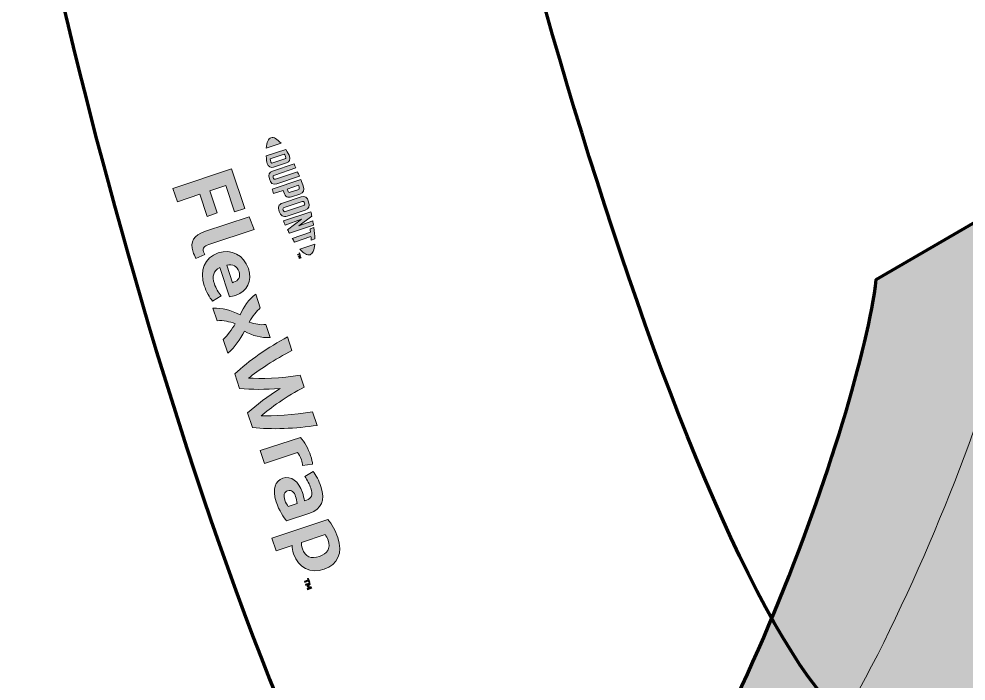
# Model space of a CAD drawing. Header units: inches. Extents: x -17.6 to 82.3, y -15.1 to 23.2.
# Drawn here: x 8.478 to 9.934, y 12.03 to 13.049 of the extents above; entities that cross this region are included whole.
import ezdxf

# ---------------------------------------------------------------- set-up
doc = ezdxf.new("R2010")
doc.units = ezdxf.units.IN
doc.header["$MEASUREMENT"] = 0
doc.layers.add('G-ANNO-TTLB', color=7, linetype='Continuous', lineweight=0)
doc.layers.add('TYVEK', color=7, linetype='Continuous', lineweight=0)

# ---------------------------------------------------------------- blocks, each defined once
blk = doc.blocks.new('Block_224')
at = {"layer": 'TYVEK', "true_color": 0x000000, "transparency": 33554687}
h = blk.add_hatch(color=18, dxfattribs=at)
h.dxf.hatch_style = 2
edge = h.paths.add_edge_path()
edge.add_spline(control_points=[(8.7144, 12.7882), (8.7144, 12.7882), (8.8046, 12.8182), (8.8046, 12.8182), (8.8046, 12.8182), (8.8249, 12.7572), (8.8249, 12.7572), (8.8249, 12.7572), (8.8092, 12.752), (8.8092, 12.752), (8.8092, 12.752), (8.7957, 12.7925), (8.7957, 12.7925), (8.7957, 12.7925), (8.7712, 12.7843), (8.7712, 12.7843), (8.7712, 12.7843), (8.7826, 12.7503), (8.7826, 12.7503), (8.7826, 12.7503), (8.7668, 12.745), (8.7668, 12.745), (8.7668, 12.745), (8.7555, 12.7791), (8.7555, 12.7791), (8.7555, 12.7791), (8.7212, 12.7677), (8.7212, 12.7677), (8.7212, 12.7677), (8.7144, 12.7882), (8.7144, 12.7882)], knot_values=[0, 0, 0, 0, 1, 1, 1, 2, 2, 2, 3, 3, 3, 4, 4, 4, 5, 5, 5, 6, 6, 6, 7, 7, 7, 8, 8, 8, 9, 9, 9, 10, 10, 10, 10], degree=3, periodic=0)
h = blk.add_hatch(color=18, dxfattribs=at)
h.dxf.hatch_style = 2
edge = h.paths.add_edge_path()
edge.add_spline(control_points=[(8.7696, 12.7019), (8.7627, 12.6996), (8.7596, 12.6963), (8.7615, 12.6906), (8.762, 12.6892), (8.7626, 12.6878), (8.7633, 12.6866), (8.7633, 12.6866), (8.7497, 12.6805), (8.7497, 12.6805), (8.7483, 12.683), (8.7463, 12.6873), (8.7453, 12.6902), (8.7398, 12.7066), (8.7473, 12.7164), (8.7628, 12.7216), (8.7628, 12.7216), (8.8316, 12.7445), (8.8316, 12.7445), (8.8316, 12.7445), (8.8392, 12.7251), (8.8392, 12.7251), (8.8392, 12.7251), (8.7696, 12.7019), (8.7696, 12.7019)], knot_values=[0, 0, 0, 0, 1, 1, 1, 2, 2, 2, 3, 3, 3, 4, 4, 4, 5, 5, 5, 6, 6, 6, 7, 7, 7, 8, 8, 8, 8], degree=3, periodic=0)
h = blk.add_hatch(color=18, dxfattribs=at)
h.dxf.hatch_style = 2
edge = h.paths.add_edge_path()
edge.add_spline(control_points=[(8.7971, 12.6703), (8.7971, 12.6703), (8.8062, 12.6431), (8.8062, 12.6431), (8.8062, 12.6431), (8.8077, 12.6437), (8.8077, 12.6437), (8.815, 12.6461), (8.8188, 12.6521), (8.8162, 12.66), (8.8134, 12.6683), (8.8063, 12.672), (8.7971, 12.6703)], knot_values=[0, 0, 0, 0, 1, 1, 1, 2, 2, 2, 3, 3, 3, 4, 4, 4, 4], degree=3, periodic=0)
edge = h.paths.add_edge_path()
edge.add_spline(control_points=[(8.7752, 12.6149), (8.7706, 12.6203), (8.7657, 12.629), (8.7625, 12.6385), (8.7549, 12.6615), (8.7628, 12.6816), (8.7841, 12.6888), (8.8046, 12.6956), (8.8234, 12.6858), (8.8304, 12.6647), (8.8366, 12.6459), (8.8287, 12.6296), (8.8115, 12.6239), (8.8076, 12.6226), (8.8041, 12.6218), (8.8015, 12.6212), (8.8015, 12.6212), (8.7864, 12.6665), (8.7864, 12.6665), (8.7767, 12.6612), (8.7743, 12.6529), (8.7781, 12.6414), (8.7805, 12.6344), (8.7841, 12.6282), (8.7885, 12.6228), (8.7885, 12.6228), (8.7752, 12.6149), (8.7752, 12.6149)], knot_values=[0, 0, 0, 0, 1, 1, 1, 2, 2, 2, 3, 3, 3, 4, 4, 4, 5, 5, 5, 6, 6, 6, 7, 7, 7, 8, 8, 8, 9, 9, 9, 9], degree=3, periodic=0)
h = blk.add_hatch(color=18, dxfattribs=at)
h.dxf.hatch_style = 2
edge = h.paths.add_edge_path()
edge.add_spline(control_points=[(8.8176, 12.5935), (8.8239, 12.6063), (8.8303, 12.6168), (8.8417, 12.6255), (8.8417, 12.6255), (8.8488, 12.6042), (8.8488, 12.6042), (8.8436, 12.6004), (8.8369, 12.5912), (8.8317, 12.5824), (8.8405, 12.5795), (8.8497, 12.5775), (8.8572, 12.5789), (8.8572, 12.5789), (8.8639, 12.5588), (8.8639, 12.5588), (8.8493, 12.5581), (8.8378, 12.5612), (8.8243, 12.5687), (8.8172, 12.5549), (8.8106, 12.5449), (8.7989, 12.5345), (8.7989, 12.5345), (8.7918, 12.5558), (8.7918, 12.5558), (8.798, 12.5612), (8.8053, 12.5716), (8.8103, 12.58), (8.8014, 12.583), (8.792, 12.5856), (8.7822, 12.5846), (8.7822, 12.5846), (8.7758, 12.6038), (8.7758, 12.6038), (8.7904, 12.6046), (8.8029, 12.6013), (8.8176, 12.5935)], knot_values=[0, 0, 0, 0, 1, 1, 1, 2, 2, 2, 3, 3, 3, 4, 4, 4, 5, 5, 5, 6, 6, 6, 7, 7, 7, 8, 8, 8, 9, 9, 9, 10, 10, 10, 11, 11, 11, 12, 12, 12, 12], degree=3, periodic=0)
h = blk.add_hatch(color=18, dxfattribs=at)
h.dxf.hatch_style = 2
edge = h.paths.add_edge_path()
edge.add_spline(control_points=[(8.929, 12.4444), (8.929, 12.4444), (8.936, 12.4235), (8.936, 12.4235), (8.9042, 12.4189), (8.8656, 12.4166), (8.8368, 12.4205), (8.8368, 12.4205), (8.8293, 12.443), (8.8293, 12.443), (8.8431, 12.4553), (8.8599, 12.468), (8.8793, 12.4803), (8.8564, 12.4787), (8.8354, 12.4785), (8.8169, 12.4803), (8.8169, 12.4803), (8.8094, 12.5028), (8.8094, 12.5028), (8.8303, 12.5225), (8.8624, 12.5445), (8.8906, 12.5598), (8.8906, 12.5598), (8.8975, 12.539), (8.8975, 12.539), (8.8718, 12.5255), (8.844, 12.5073), (8.8308, 12.4964), (8.848, 12.4953), (8.8808, 12.4956), (8.9103, 12.5008), (8.9103, 12.5008), (8.9164, 12.4824), (8.9164, 12.4824), (8.8897, 12.4688), (8.8632, 12.4496), (8.8502, 12.4383), (8.8672, 12.4376), (8.9004, 12.4396), (8.929, 12.4444)], knot_values=[0, 0, 0, 0, 1, 1, 1, 2, 2, 2, 3, 3, 3, 4, 4, 4, 5, 5, 5, 6, 6, 6, 7, 7, 7, 8, 8, 8, 9, 9, 9, 10, 10, 10, 11, 11, 11, 12, 12, 12, 13, 13, 13, 13], degree=3, periodic=0)
h = blk.add_hatch(color=18, dxfattribs=at)
h.dxf.hatch_style = 2
edge = h.paths.add_edge_path()
edge.add_spline(control_points=[(8.9261, 12.3771), (8.9278, 12.3719), (8.9289, 12.3669), (8.9292, 12.3638), (8.9292, 12.3638), (8.9137, 12.3618), (8.9137, 12.3618), (8.9137, 12.3645), (8.9129, 12.3676), (8.9119, 12.3706), (8.9102, 12.3759), (8.9081, 12.3792), (8.9058, 12.3818), (8.9058, 12.3818), (8.8553, 12.3649), (8.8553, 12.3649), (8.8553, 12.3649), (8.8487, 12.3847), (8.8487, 12.3847), (8.8487, 12.3847), (8.9104, 12.4052), (8.9104, 12.4052), (8.9165, 12.3987), (8.9227, 12.3874), (8.9261, 12.3771)], knot_values=[0, 0, 0, 0, 1, 1, 1, 2, 2, 2, 3, 3, 3, 4, 4, 4, 5, 5, 5, 6, 6, 6, 7, 7, 7, 8, 8, 8, 8], degree=3, periodic=0)
h = blk.add_hatch(color=18, dxfattribs=at)
h.dxf.hatch_style = 2
edge = h.paths.add_edge_path()
edge.add_spline(control_points=[(8.8917, 12.299), (8.8917, 12.299), (8.9055, 12.3036), (8.9055, 12.3036), (8.905, 12.3071), (8.9043, 12.3106), (8.9031, 12.3141), (8.9009, 12.3207), (8.8969, 12.325), (8.8908, 12.323), (8.8854, 12.3212), (8.884, 12.316), (8.8866, 12.3084), (8.888, 12.3041), (8.8899, 12.3008), (8.8917, 12.299)], knot_values=[0, 0, 0, 0, 1, 1, 1, 2, 2, 2, 3, 3, 3, 4, 4, 4, 5, 5, 5, 5], degree=3, periodic=0)
edge = h.paths.add_edge_path()
edge.add_spline(control_points=[(8.8731, 12.3062), (8.8666, 12.3258), (8.8719, 12.3385), (8.8835, 12.3424), (8.8963, 12.3466), (8.9076, 12.3375), (8.9135, 12.3204), (8.9148, 12.3164), (8.916, 12.311), (8.9167, 12.3073), (8.9167, 12.3073), (8.9198, 12.3083), (8.9198, 12.3083), (8.9276, 12.3109), (8.9297, 12.3172), (8.9265, 12.3268), (8.9244, 12.3331), (8.9213, 12.3395), (8.9171, 12.3447), (8.9171, 12.3447), (8.9299, 12.3529), (8.9299, 12.3529), (8.9342, 12.3475), (8.9391, 12.3381), (8.942, 12.3294), (8.949, 12.3083), (8.9424, 12.2945), (8.925, 12.2887), (8.925, 12.2887), (8.8892, 12.2768), (8.8892, 12.2768), (8.8845, 12.2818), (8.8779, 12.2918), (8.8731, 12.3062)], knot_values=[0, 0, 0, 0, 1, 1, 1, 2, 2, 2, 3, 3, 3, 4, 4, 4, 5, 5, 5, 6, 6, 6, 7, 7, 7, 8, 8, 8, 9, 9, 9, 10, 10, 10, 11, 11, 11, 11], degree=3, periodic=0)
h = blk.add_hatch(color=18, dxfattribs=at)
h.dxf.hatch_style = 2
edge = h.paths.add_edge_path()
edge.add_spline(control_points=[(8.9135, 12.2339), (8.9177, 12.2213), (8.9266, 12.2177), (8.9399, 12.2221), (8.9515, 12.226), (8.9574, 12.234), (8.9531, 12.247), (8.9519, 12.2506), (8.9504, 12.253), (8.9483, 12.2556), (8.9483, 12.2556), (8.9123, 12.2436), (8.9123, 12.2436), (8.9121, 12.2406), (8.9121, 12.238), (8.9135, 12.2339)], knot_values=[0, 0, 0, 0, 1, 1, 1, 2, 2, 2, 3, 3, 3, 4, 4, 4, 5, 5, 5, 5], degree=3, periodic=0)
edge = h.paths.add_edge_path()
edge.add_spline(control_points=[(8.9, 12.2262), (8.8984, 12.2312), (8.8977, 12.2348), (8.8977, 12.2388), (8.8977, 12.2388), (8.8732, 12.2306), (8.8732, 12.2306), (8.8732, 12.2306), (8.8667, 12.2503), (8.8667, 12.2503), (8.8667, 12.2503), (8.9526, 12.2789), (8.9526, 12.2789), (8.9587, 12.2718), (8.9647, 12.2611), (8.9681, 12.2509), (8.9759, 12.2274), (8.9677, 12.2091), (8.9471, 12.2023), (8.9259, 12.1952), (8.9075, 12.2039), (8.9, 12.2262)], knot_values=[0, 0, 0, 0, 1, 1, 1, 2, 2, 2, 3, 3, 3, 4, 4, 4, 5, 5, 5, 6, 6, 6, 7, 7, 7, 7], degree=3, periodic=0)
h = blk.add_hatch(color=18, dxfattribs=at)
h.dxf.hatch_style = 2
edge = h.paths.add_edge_path()
edge.add_spline(control_points=[(8.9257, 12.1795), (8.9244, 12.1782), (8.9235, 12.1772), (8.9226, 12.1759), (8.924, 12.1755), (8.9254, 12.1752), (8.9272, 12.1751), (8.9272, 12.1751), (8.9279, 12.173), (8.9279, 12.173), (8.9279, 12.173), (8.9212, 12.1708), (8.9212, 12.1708), (8.9212, 12.1708), (8.9206, 12.1726), (8.9206, 12.1726), (8.9206, 12.1726), (8.9237, 12.1736), (8.9237, 12.1736), (8.9237, 12.1736), (8.9247, 12.1738), (8.9247, 12.1738), (8.9236, 12.1741), (8.9223, 12.1744), (8.9212, 12.1747), (8.9212, 12.1747), (8.9208, 12.1761), (8.9208, 12.1761), (8.9214, 12.177), (8.9223, 12.1781), (8.9231, 12.179), (8.9231, 12.179), (8.922, 12.1786), (8.922, 12.1786), (8.922, 12.1786), (8.9189, 12.1775), (8.9189, 12.1775), (8.9189, 12.1775), (8.9184, 12.1793), (8.9184, 12.1793), (8.9184, 12.1793), (8.925, 12.1815), (8.925, 12.1815), (8.925, 12.1815), (8.9257, 12.1795), (8.9257, 12.1795)], knot_values=[0, 0, 0, 0, 1, 1, 1, 2, 2, 2, 3, 3, 3, 4, 4, 4, 5, 5, 5, 6, 6, 6, 7, 7, 7, 8, 8, 8, 9, 9, 9, 10, 10, 10, 11, 11, 11, 12, 12, 12, 13, 13, 13, 14, 14, 14, 15, 15, 15, 15], degree=3, periodic=0)
edge = h.paths.add_edge_path()
edge.add_spline(control_points=[(8.9219, 12.1859), (8.9219, 12.1859), (8.9213, 12.1879), (8.9213, 12.1879), (8.9213, 12.1879), (8.9227, 12.1883), (8.9227, 12.1883), (8.9227, 12.1883), (8.9247, 12.1824), (8.9247, 12.1824), (8.9247, 12.1824), (8.9233, 12.1819), (8.9233, 12.1819), (8.9233, 12.1819), (8.9226, 12.1839), (8.9226, 12.1839), (8.9226, 12.1839), (8.9174, 12.1821), (8.9174, 12.1821), (8.9174, 12.1821), (8.9168, 12.1841), (8.9168, 12.1841), (8.9168, 12.1841), (8.9219, 12.1859), (8.9219, 12.1859)], knot_values=[0, 0, 0, 0, 1, 1, 1, 2, 2, 2, 3, 3, 3, 4, 4, 4, 5, 5, 5, 6, 6, 6, 7, 7, 7, 8, 8, 8, 8], degree=3, periodic=0)
at = {"layer": 'TYVEK'}
for points, knots in [([(8.7144, 12.7882), (8.7144, 12.7882), (8.8046, 12.8182), (8.8046, 12.8182), (8.8046, 12.8182), (8.8249, 12.7572), (8.8249, 12.7572), (8.8249, 12.7572), (8.8092, 12.752), (8.8092, 12.752), (8.8092, 12.752), (8.7957, 12.7925), (8.7957, 12.7925), (8.7957, 12.7925), (8.7712, 12.7843), (8.7712, 12.7843), (8.7712, 12.7843), (8.7826, 12.7503), (8.7826, 12.7503), (8.7826, 12.7503), (8.7668, 12.745), (8.7668, 12.745), (8.7668, 12.745), (8.7555, 12.7791), (8.7555, 12.7791), (8.7555, 12.7791), (8.7212, 12.7677), (8.7212, 12.7677), (8.7212, 12.7677), (8.7144, 12.7882), (8.7144, 12.7882)], [0, 0, 0, 0, 1, 1, 1, 2, 2, 2, 3, 3, 3, 4, 4, 4, 5, 5, 5, 6, 6, 6, 7, 7, 7, 8, 8, 8, 9, 9, 9, 10, 10, 10, 10]), ([(8.7696, 12.7019), (8.7627, 12.6996), (8.7596, 12.6963), (8.7615, 12.6906), (8.762, 12.6892), (8.7626, 12.6878), (8.7633, 12.6866), (8.7633, 12.6866), (8.7497, 12.6805), (8.7497, 12.6805), (8.7483, 12.683), (8.7463, 12.6873), (8.7453, 12.6902), (8.7398, 12.7066), (8.7473, 12.7164), (8.7628, 12.7216), (8.7628, 12.7216), (8.8316, 12.7445), (8.8316, 12.7445), (8.8316, 12.7445), (8.8392, 12.7251), (8.8392, 12.7251), (8.8392, 12.7251), (8.7696, 12.7019), (8.7696, 12.7019)], [0, 0, 0, 0, 1, 1, 1, 2, 2, 2, 3, 3, 3, 4, 4, 4, 5, 5, 5, 6, 6, 6, 7, 7, 7, 8, 8, 8, 8]), ([(8.7752, 12.6149), (8.7706, 12.6203), (8.7657, 12.629), (8.7625, 12.6385), (8.7549, 12.6615), (8.7628, 12.6816), (8.7841, 12.6888), (8.8046, 12.6956), (8.8234, 12.6858), (8.8304, 12.6647), (8.8366, 12.6459), (8.8287, 12.6296), (8.8115, 12.6239), (8.8076, 12.6226), (8.8041, 12.6218), (8.8015, 12.6212), (8.8015, 12.6212), (8.7864, 12.6665), (8.7864, 12.6665), (8.7767, 12.6612), (8.7743, 12.6529), (8.7781, 12.6414), (8.7805, 12.6344), (8.7841, 12.6282), (8.7885, 12.6228), (8.7885, 12.6228), (8.7752, 12.6149), (8.7752, 12.6149)], [0, 0, 0, 0, 1, 1, 1, 2, 2, 2, 3, 3, 3, 4, 4, 4, 5, 5, 5, 6, 6, 6, 7, 7, 7, 8, 8, 8, 9, 9, 9, 9]), ([(8.7971, 12.6703), (8.7971, 12.6703), (8.8062, 12.6431), (8.8062, 12.6431), (8.8062, 12.6431), (8.8077, 12.6437), (8.8077, 12.6437), (8.815, 12.6461), (8.8188, 12.6521), (8.8162, 12.66), (8.8134, 12.6683), (8.8063, 12.672), (8.7971, 12.6703)], [0, 0, 0, 0, 1, 1, 1, 2, 2, 2, 3, 3, 3, 4, 4, 4, 4]), ([(8.8176, 12.5935), (8.8239, 12.6063), (8.8303, 12.6168), (8.8417, 12.6255), (8.8417, 12.6255), (8.8488, 12.6042), (8.8488, 12.6042), (8.8436, 12.6004), (8.8369, 12.5912), (8.8317, 12.5824), (8.8405, 12.5795), (8.8497, 12.5775), (8.8572, 12.5789), (8.8572, 12.5789), (8.8639, 12.5588), (8.8639, 12.5588), (8.8493, 12.5581), (8.8378, 12.5612), (8.8243, 12.5687), (8.8172, 12.5549), (8.8106, 12.5449), (8.7989, 12.5345), (8.7989, 12.5345), (8.7918, 12.5558), (8.7918, 12.5558), (8.798, 12.5612), (8.8053, 12.5716), (8.8103, 12.58), (8.8014, 12.583), (8.792, 12.5856), (8.7822, 12.5846), (8.7822, 12.5846), (8.7758, 12.6038), (8.7758, 12.6038), (8.7904, 12.6046), (8.8029, 12.6013), (8.8176, 12.5935)], [0, 0, 0, 0, 1, 1, 1, 2, 2, 2, 3, 3, 3, 4, 4, 4, 5, 5, 5, 6, 6, 6, 7, 7, 7, 8, 8, 8, 9, 9, 9, 10, 10, 10, 11, 11, 11, 12, 12, 12, 12]), ([(8.929, 12.4444), (8.929, 12.4444), (8.936, 12.4235), (8.936, 12.4235), (8.9042, 12.4189), (8.8656, 12.4166), (8.8368, 12.4205), (8.8368, 12.4205), (8.8293, 12.443), (8.8293, 12.443), (8.8431, 12.4553), (8.8599, 12.468), (8.8793, 12.4803), (8.8564, 12.4787), (8.8354, 12.4785), (8.8169, 12.4803), (8.8169, 12.4803), (8.8094, 12.5028), (8.8094, 12.5028), (8.8303, 12.5225), (8.8624, 12.5445), (8.8906, 12.5598), (8.8906, 12.5598), (8.8975, 12.539), (8.8975, 12.539), (8.8718, 12.5255), (8.844, 12.5073), (8.8308, 12.4964), (8.848, 12.4953), (8.8808, 12.4956), (8.9103, 12.5008), (8.9103, 12.5008), (8.9164, 12.4824), (8.9164, 12.4824), (8.8897, 12.4688), (8.8632, 12.4496), (8.8502, 12.4383), (8.8672, 12.4376), (8.9004, 12.4396), (8.929, 12.4444)], [0, 0, 0, 0, 1, 1, 1, 2, 2, 2, 3, 3, 3, 4, 4, 4, 5, 5, 5, 6, 6, 6, 7, 7, 7, 8, 8, 8, 9, 9, 9, 10, 10, 10, 11, 11, 11, 12, 12, 12, 13, 13, 13, 13]), ([(8.9261, 12.3771), (8.9278, 12.3719), (8.9289, 12.3669), (8.9292, 12.3638), (8.9292, 12.3638), (8.9137, 12.3618), (8.9137, 12.3618), (8.9137, 12.3645), (8.9129, 12.3676), (8.9119, 12.3706), (8.9102, 12.3759), (8.9081, 12.3792), (8.9058, 12.3818), (8.9058, 12.3818), (8.8553, 12.3649), (8.8553, 12.3649), (8.8553, 12.3649), (8.8487, 12.3847), (8.8487, 12.3847), (8.8487, 12.3847), (8.9104, 12.4052), (8.9104, 12.4052), (8.9165, 12.3987), (8.9227, 12.3874), (8.9261, 12.3771)], [0, 0, 0, 0, 1, 1, 1, 2, 2, 2, 3, 3, 3, 4, 4, 4, 5, 5, 5, 6, 6, 6, 7, 7, 7, 8, 8, 8, 8]), ([(8.8731, 12.3062), (8.8666, 12.3258), (8.8719, 12.3385), (8.8835, 12.3424), (8.8963, 12.3466), (8.9076, 12.3375), (8.9135, 12.3204), (8.9148, 12.3164), (8.916, 12.311), (8.9167, 12.3073), (8.9167, 12.3073), (8.9198, 12.3083), (8.9198, 12.3083), (8.9276, 12.3109), (8.9297, 12.3172), (8.9265, 12.3268), (8.9244, 12.3331), (8.9213, 12.3395), (8.9171, 12.3447), (8.9171, 12.3447), (8.9299, 12.3529), (8.9299, 12.3529), (8.9342, 12.3475), (8.9391, 12.3381), (8.942, 12.3294), (8.949, 12.3083), (8.9424, 12.2945), (8.925, 12.2887), (8.925, 12.2887), (8.8892, 12.2768), (8.8892, 12.2768), (8.8845, 12.2818), (8.8779, 12.2918), (8.8731, 12.3062)], [0, 0, 0, 0, 1, 1, 1, 2, 2, 2, 3, 3, 3, 4, 4, 4, 5, 5, 5, 6, 6, 6, 7, 7, 7, 8, 8, 8, 9, 9, 9, 10, 10, 10, 11, 11, 11, 11]), ([(8.8917, 12.299), (8.8917, 12.299), (8.9055, 12.3036), (8.9055, 12.3036), (8.905, 12.3071), (8.9043, 12.3106), (8.9031, 12.3141), (8.9009, 12.3207), (8.8969, 12.325), (8.8908, 12.323), (8.8854, 12.3212), (8.884, 12.316), (8.8866, 12.3084), (8.888, 12.3041), (8.8899, 12.3008), (8.8917, 12.299)], [0, 0, 0, 0, 1, 1, 1, 2, 2, 2, 3, 3, 3, 4, 4, 4, 5, 5, 5, 5]), ([(8.9, 12.2262), (8.8984, 12.2312), (8.8977, 12.2348), (8.8977, 12.2388), (8.8977, 12.2388), (8.8732, 12.2306), (8.8732, 12.2306), (8.8732, 12.2306), (8.8667, 12.2503), (8.8667, 12.2503), (8.8667, 12.2503), (8.9526, 12.2789), (8.9526, 12.2789), (8.9587, 12.2718), (8.9647, 12.2611), (8.9681, 12.2509), (8.9759, 12.2274), (8.9677, 12.2091), (8.9471, 12.2023), (8.9259, 12.1952), (8.9075, 12.2039), (8.9, 12.2262)], [0, 0, 0, 0, 1, 1, 1, 2, 2, 2, 3, 3, 3, 4, 4, 4, 5, 5, 5, 6, 6, 6, 7, 7, 7, 7]), ([(8.9135, 12.2339), (8.9177, 12.2213), (8.9266, 12.2177), (8.9399, 12.2221), (8.9515, 12.226), (8.9574, 12.234), (8.9531, 12.247), (8.9519, 12.2506), (8.9504, 12.253), (8.9483, 12.2556), (8.9483, 12.2556), (8.9123, 12.2436), (8.9123, 12.2436), (8.9121, 12.2406), (8.9121, 12.238), (8.9135, 12.2339)], [0, 0, 0, 0, 1, 1, 1, 2, 2, 2, 3, 3, 3, 4, 4, 4, 5, 5, 5, 5]), ([(8.9219, 12.1859), (8.9219, 12.1859), (8.9213, 12.1879), (8.9213, 12.1879), (8.9213, 12.1879), (8.9227, 12.1883), (8.9227, 12.1883), (8.9227, 12.1883), (8.9247, 12.1824), (8.9247, 12.1824), (8.9247, 12.1824), (8.9233, 12.1819), (8.9233, 12.1819), (8.9233, 12.1819), (8.9226, 12.1839), (8.9226, 12.1839), (8.9226, 12.1839), (8.9174, 12.1821), (8.9174, 12.1821), (8.9174, 12.1821), (8.9168, 12.1841), (8.9168, 12.1841), (8.9168, 12.1841), (8.9219, 12.1859), (8.9219, 12.1859)], [0, 0, 0, 0, 1, 1, 1, 2, 2, 2, 3, 3, 3, 4, 4, 4, 5, 5, 5, 6, 6, 6, 7, 7, 7, 8, 8, 8, 8]), ([(8.9257, 12.1795), (8.9244, 12.1782), (8.9235, 12.1772), (8.9226, 12.1759), (8.924, 12.1755), (8.9254, 12.1752), (8.9272, 12.1751), (8.9272, 12.1751), (8.9279, 12.173), (8.9279, 12.173), (8.9279, 12.173), (8.9212, 12.1708), (8.9212, 12.1708), (8.9212, 12.1708), (8.9206, 12.1726), (8.9206, 12.1726), (8.9206, 12.1726), (8.9237, 12.1736), (8.9237, 12.1736), (8.9237, 12.1736), (8.9247, 12.1738), (8.9247, 12.1738), (8.9236, 12.1741), (8.9223, 12.1744), (8.9212, 12.1747), (8.9212, 12.1747), (8.9208, 12.1761), (8.9208, 12.1761), (8.9214, 12.177), (8.9223, 12.1781), (8.9231, 12.179), (8.9231, 12.179), (8.922, 12.1786), (8.922, 12.1786), (8.922, 12.1786), (8.9189, 12.1775), (8.9189, 12.1775), (8.9189, 12.1775), (8.9184, 12.1793), (8.9184, 12.1793), (8.9184, 12.1793), (8.925, 12.1815), (8.925, 12.1815), (8.925, 12.1815), (8.9257, 12.1795), (8.9257, 12.1795)], [0, 0, 0, 0, 1, 1, 1, 2, 2, 2, 3, 3, 3, 4, 4, 4, 5, 5, 5, 6, 6, 6, 7, 7, 7, 8, 8, 8, 9, 9, 9, 10, 10, 10, 11, 11, 11, 12, 12, 12, 13, 13, 13, 14, 14, 14, 15, 15, 15, 15])]:
    blk.add_open_spline(points, degree=3, knots=knots, dxfattribs=at)
blk = doc.blocks.new('Block_225')
at = {"layer": 'TYVEK', "true_color": 0x000000, "transparency": 33554687}
h = blk.add_hatch(color=18, dxfattribs=at)
h.dxf.hatch_style = 2
edge = h.paths.add_edge_path()
edge.add_spline(control_points=[(8.8652, 12.8661), (8.8611, 12.8647), (8.8587, 12.859), (8.858, 12.85), (8.858, 12.85), (8.8806, 12.8576), (8.8806, 12.8576), (8.8747, 12.8643), (8.8694, 12.8675), (8.8652, 12.8661)], knot_values=[0, 0, 0, 0, 1, 1, 1, 2, 2, 2, 3, 3, 3, 3], degree=3, periodic=0)
h = blk.add_hatch(color=18, dxfattribs=at)
h.dxf.hatch_style = 2
edge = h.paths.add_edge_path()
edge.add_spline(control_points=[(8.8679, 12.8273), (8.8661, 12.8267), (8.8652, 12.8277), (8.8647, 12.8291), (8.8644, 12.8302), (8.8642, 12.8319), (8.864, 12.8334), (8.864, 12.8334), (8.8857, 12.8406), (8.8857, 12.8406), (8.8865, 12.8394), (8.8874, 12.8378), (8.8877, 12.8367), (8.8882, 12.8353), (8.888, 12.834), (8.8863, 12.8334), (8.8863, 12.8334), (8.8679, 12.8273), (8.8679, 12.8273)], knot_values=[0, 0, 0, 0, 1, 1, 1, 2, 2, 2, 3, 3, 3, 4, 4, 4, 5, 5, 5, 6, 6, 6, 6], degree=3, periodic=0)
edge = h.paths.add_edge_path()
edge.add_spline(control_points=[(8.8937, 12.8377), (8.893, 12.8399), (8.8913, 12.8428), (8.8879, 12.848), (8.8879, 12.848), (8.8579, 12.838), (8.8579, 12.838), (8.8582, 12.8326), (8.8586, 12.8285), (8.8594, 12.8263), (8.861, 12.8213), (8.8647, 12.8193), (8.8692, 12.8208), (8.8692, 12.8208), (8.8891, 12.8275), (8.8891, 12.8275), (8.8935, 12.8289), (8.8954, 12.8327), (8.8937, 12.8377)], knot_values=[0, 0, 0, 0, 1, 1, 1, 2, 2, 2, 3, 3, 3, 4, 4, 4, 5, 5, 5, 6, 6, 6, 6], degree=3, periodic=0)
h = blk.add_hatch(color=18, dxfattribs=at)
h.dxf.hatch_style = 2
edge = h.paths.add_edge_path()
edge.add_spline(control_points=[(8.8723, 12.8024), (8.8705, 12.8018), (8.8692, 12.8021), (8.8687, 12.8046), (8.8681, 12.8071), (8.8688, 12.808), (8.8709, 12.8087), (8.8709, 12.8087), (8.9035, 12.8196), (8.9035, 12.8196), (8.9029, 12.8211), (8.9013, 12.8244), (8.9006, 12.8259), (8.9006, 12.8259), (8.8675, 12.8149), (8.8675, 12.8149), (8.8623, 12.8131), (8.8612, 12.8096), (8.8627, 12.8026), (8.8641, 12.7963), (8.8682, 12.7934), (8.874, 12.7954), (8.874, 12.7954), (8.9089, 12.807), (8.9089, 12.807), (8.9084, 12.8082), (8.9067, 12.8124), (8.9061, 12.8137), (8.9061, 12.8137), (8.8723, 12.8024), (8.8723, 12.8024)], knot_values=[0, 0, 0, 0, 1, 1, 1, 2, 2, 2, 3, 3, 3, 4, 4, 4, 5, 5, 5, 6, 6, 6, 7, 7, 7, 8, 8, 8, 9, 9, 9, 10, 10, 10, 10], degree=3, periodic=0)
h = blk.add_hatch(color=18, dxfattribs=at)
h.dxf.hatch_style = 2
edge = h.paths.add_edge_path()
edge.add_spline(control_points=[(8.8949, 12.7822), (8.893, 12.7815), (8.8918, 12.7819), (8.8909, 12.7847), (8.8909, 12.7847), (8.8901, 12.7871), (8.8901, 12.7871), (8.8901, 12.7871), (8.9074, 12.7929), (8.9074, 12.7929), (8.9079, 12.7919), (8.9081, 12.7913), (8.9083, 12.7906), (8.9093, 12.7876), (8.9085, 12.7867), (8.9065, 12.786), (8.9065, 12.786), (8.8949, 12.7822), (8.8949, 12.7822)], knot_values=[0, 0, 0, 0, 1, 1, 1, 2, 2, 2, 3, 3, 3, 4, 4, 4, 5, 5, 5, 6, 6, 6, 6], degree=3, periodic=0)
edge = h.paths.add_edge_path()
edge.add_spline(control_points=[(8.9145, 12.7923), (8.9141, 12.7935), (8.9126, 12.7978), (8.911, 12.8017), (8.911, 12.8017), (8.8671, 12.7871), (8.8671, 12.7871), (8.8674, 12.7857), (8.8685, 12.7821), (8.8691, 12.7801), (8.8691, 12.7801), (8.884, 12.7851), (8.884, 12.7851), (8.884, 12.7851), (8.8849, 12.7824), (8.8849, 12.7824), (8.8873, 12.7752), (8.8912, 12.7732), (8.8968, 12.7751), (8.8968, 12.7751), (8.9097, 12.7794), (8.9097, 12.7794), (8.9152, 12.7812), (8.9168, 12.7855), (8.9145, 12.7923)], knot_values=[0, 0, 0, 0, 1, 1, 1, 2, 2, 2, 3, 3, 3, 4, 4, 4, 5, 5, 5, 6, 6, 6, 7, 7, 7, 8, 8, 8, 8], degree=3, periodic=0)
h = blk.add_hatch(color=18, dxfattribs=at)
h.dxf.hatch_style = 2
edge = h.paths.add_edge_path()
edge.add_spline(control_points=[(8.8877, 12.7525), (8.886, 12.752), (8.8849, 12.7523), (8.884, 12.7547), (8.8831, 12.7572), (8.8839, 12.7582), (8.8857, 12.7588), (8.8857, 12.7588), (8.9131, 12.7679), (8.9131, 12.7679), (8.9149, 12.7685), (8.9161, 12.7682), (8.9169, 12.7656), (8.9176, 12.7632), (8.9169, 12.7622), (8.9152, 12.7617), (8.9152, 12.7617), (8.8877, 12.7525), (8.8877, 12.7525)], knot_values=[0, 0, 0, 0, 1, 1, 1, 2, 2, 2, 3, 3, 3, 4, 4, 4, 5, 5, 5, 6, 6, 6, 6], degree=3, periodic=0)
edge = h.paths.add_edge_path()
edge.add_spline(control_points=[(8.923, 12.7677), (8.9212, 12.7741), (8.9174, 12.7771), (8.9116, 12.7752), (8.9116, 12.7752), (8.8828, 12.7656), (8.8828, 12.7656), (8.8767, 12.7635), (8.8753, 12.7593), (8.8778, 12.7527), (8.8803, 12.7462), (8.8837, 12.7435), (8.8902, 12.7456), (8.8902, 12.7456), (8.9176, 12.7548), (8.9176, 12.7548), (8.9238, 12.7568), (8.925, 12.7607), (8.923, 12.7677)], knot_values=[0, 0, 0, 0, 1, 1, 1, 2, 2, 2, 3, 3, 3, 4, 4, 4, 5, 5, 5, 6, 6, 6, 6], degree=3, periodic=0)
h = blk.add_hatch(color=18, dxfattribs=at)
h.dxf.hatch_style = 2
edge = h.paths.add_edge_path()
edge.add_spline(control_points=[(8.9082, 12.7305), (8.9082, 12.7305), (8.928, 12.7455), (8.928, 12.7455), (8.9276, 12.7477), (8.927, 12.7503), (8.9265, 12.7523), (8.9265, 12.7523), (8.8843, 12.7382), (8.8843, 12.7382), (8.8849, 12.7369), (8.8864, 12.7335), (8.8872, 12.7318), (8.8872, 12.7318), (8.9119, 12.7406), (8.9119, 12.7406), (8.9119, 12.7406), (8.8907, 12.7246), (8.8907, 12.7246), (8.8915, 12.723), (8.8927, 12.7206), (8.8935, 12.7191), (8.8935, 12.7191), (8.9306, 12.7314), (8.9306, 12.7314), (8.9303, 12.7332), (8.9298, 12.7365), (8.9295, 12.7381), (8.9295, 12.7381), (8.9082, 12.7305), (8.9082, 12.7305)], knot_values=[0, 0, 0, 0, 1, 1, 1, 2, 2, 2, 3, 3, 3, 4, 4, 4, 5, 5, 5, 6, 6, 6, 7, 7, 7, 8, 8, 8, 9, 9, 9, 10, 10, 10, 10], degree=3, periodic=0)
h = blk.add_hatch(color=18, dxfattribs=at)
h.dxf.hatch_style = 2
edge = h.paths.add_edge_path()
edge.add_spline(control_points=[(8.9252, 12.7259), (8.9255, 12.7241), (8.9258, 12.7223), (8.926, 12.7206), (8.926, 12.7206), (8.898, 12.7112), (8.898, 12.7112), (8.8988, 12.7098), (8.9003, 12.7073), (8.9015, 12.7056), (8.9015, 12.7056), (8.9267, 12.714), (8.9267, 12.714), (8.9269, 12.7121), (8.927, 12.7102), (8.9272, 12.7086), (8.9272, 12.7086), (8.9326, 12.7104), (8.9326, 12.7104), (8.9325, 12.7157), (8.932, 12.7214), (8.9311, 12.7278), (8.9311, 12.7278), (8.9252, 12.7259), (8.9252, 12.7259)], knot_values=[0, 0, 0, 0, 1, 1, 1, 2, 2, 2, 3, 3, 3, 4, 4, 4, 5, 5, 5, 6, 6, 6, 7, 7, 7, 8, 8, 8, 8], degree=3, periodic=0)
h = blk.add_hatch(color=18, dxfattribs=at)
h.dxf.hatch_style = 2
edge = h.paths.add_edge_path()
edge.add_spline(control_points=[(8.9103, 12.6852), (8.9103, 12.6852), (8.9106, 12.6844), (8.9106, 12.6844), (8.9106, 12.6844), (8.9094, 12.6828), (8.9094, 12.6828), (8.9094, 12.6828), (8.9113, 12.6822), (8.9113, 12.6822), (8.9113, 12.6822), (8.9115, 12.6815), (8.9115, 12.6815), (8.9115, 12.6815), (8.9083, 12.6804), (8.9083, 12.6804), (8.9083, 12.6804), (8.908, 12.6811), (8.908, 12.6811), (8.908, 12.6811), (8.9104, 12.6819), (8.9104, 12.6819), (8.9104, 12.6819), (8.9084, 12.6825), (8.9084, 12.6825), (8.9084, 12.6825), (8.9084, 12.6826), (8.9084, 12.6826), (8.9084, 12.6826), (8.9096, 12.6842), (8.9096, 12.6842), (8.9096, 12.6842), (8.9073, 12.6834), (8.9073, 12.6834), (8.9073, 12.6834), (8.9071, 12.6841), (8.9071, 12.6841), (8.9071, 12.6841), (8.9103, 12.6852), (8.9103, 12.6852)], knot_values=[0, 0, 0, 0, 1, 1, 1, 2, 2, 2, 3, 3, 3, 4, 4, 4, 5, 5, 5, 6, 6, 6, 7, 7, 7, 8, 8, 8, 9, 9, 9, 10, 10, 10, 11, 11, 11, 12, 12, 12, 13, 13, 13, 13], degree=3, periodic=0)
edge = h.paths.add_edge_path()
edge.add_spline(control_points=[(8.9089, 12.6876), (8.9089, 12.6876), (8.9085, 12.6887), (8.9085, 12.6887), (8.9085, 12.6887), (8.9091, 12.6889), (8.9091, 12.6889), (8.9091, 12.6889), (8.9101, 12.686), (8.9101, 12.686), (8.9101, 12.686), (8.9095, 12.6858), (8.9095, 12.6858), (8.9095, 12.6858), (8.9091, 12.6869), (8.9091, 12.6869), (8.9091, 12.6869), (8.9064, 12.686), (8.9064, 12.686), (8.9064, 12.686), (8.9062, 12.6867), (8.9062, 12.6867), (8.9062, 12.6867), (8.9089, 12.6876), (8.9089, 12.6876)], knot_values=[0, 0, 0, 0, 1, 1, 1, 2, 2, 2, 3, 3, 3, 4, 4, 4, 5, 5, 5, 6, 6, 6, 7, 7, 7, 8, 8, 8, 8], degree=3, periodic=0)
h = blk.add_hatch(color=18, dxfattribs=at)
h.dxf.hatch_style = 2
edge = h.paths.add_edge_path()
edge.add_spline(control_points=[(8.9252, 12.6861), (8.921, 12.6847), (8.9156, 12.6879), (8.9097, 12.6946), (8.9097, 12.6946), (8.9324, 12.7021), (8.9324, 12.7021), (8.9316, 12.6932), (8.9293, 12.6874), (8.9252, 12.6861)], knot_values=[0, 0, 0, 0, 1, 1, 1, 2, 2, 2, 3, 3, 3, 3], degree=3, periodic=0)
at = {"layer": 'TYVEK'}
for points, knots in [([(8.8652, 12.8661), (8.8611, 12.8647), (8.8587, 12.859), (8.858, 12.85), (8.858, 12.85), (8.8806, 12.8576), (8.8806, 12.8576), (8.8747, 12.8643), (8.8694, 12.8675), (8.8652, 12.8661)], [0, 0, 0, 0, 1, 1, 1, 2, 2, 2, 3, 3, 3, 3]), ([(8.8937, 12.8377), (8.893, 12.8399), (8.8913, 12.8428), (8.8879, 12.848), (8.8879, 12.848), (8.8579, 12.838), (8.8579, 12.838), (8.8582, 12.8326), (8.8586, 12.8285), (8.8594, 12.8263), (8.861, 12.8213), (8.8647, 12.8193), (8.8692, 12.8208), (8.8692, 12.8208), (8.8891, 12.8275), (8.8891, 12.8275), (8.8935, 12.8289), (8.8954, 12.8327), (8.8937, 12.8377)], [0, 0, 0, 0, 1, 1, 1, 2, 2, 2, 3, 3, 3, 4, 4, 4, 5, 5, 5, 6, 6, 6, 6]), ([(8.8679, 12.8273), (8.8661, 12.8267), (8.8652, 12.8277), (8.8647, 12.8291), (8.8644, 12.8302), (8.8642, 12.8319), (8.864, 12.8334), (8.864, 12.8334), (8.8857, 12.8406), (8.8857, 12.8406), (8.8865, 12.8394), (8.8874, 12.8378), (8.8877, 12.8367), (8.8882, 12.8353), (8.888, 12.834), (8.8863, 12.8334), (8.8863, 12.8334), (8.8679, 12.8273), (8.8679, 12.8273)], [0, 0, 0, 0, 1, 1, 1, 2, 2, 2, 3, 3, 3, 4, 4, 4, 5, 5, 5, 6, 6, 6, 6]), ([(8.8723, 12.8024), (8.8705, 12.8018), (8.8692, 12.8021), (8.8687, 12.8046), (8.8681, 12.8071), (8.8688, 12.808), (8.8709, 12.8087), (8.8709, 12.8087), (8.9035, 12.8196), (8.9035, 12.8196), (8.9029, 12.8211), (8.9013, 12.8244), (8.9006, 12.8259), (8.9006, 12.8259), (8.8675, 12.8149), (8.8675, 12.8149), (8.8623, 12.8131), (8.8612, 12.8096), (8.8627, 12.8026), (8.8641, 12.7963), (8.8682, 12.7934), (8.874, 12.7954), (8.874, 12.7954), (8.9089, 12.807), (8.9089, 12.807), (8.9084, 12.8082), (8.9067, 12.8124), (8.9061, 12.8137), (8.9061, 12.8137), (8.8723, 12.8024), (8.8723, 12.8024)], [0, 0, 0, 0, 1, 1, 1, 2, 2, 2, 3, 3, 3, 4, 4, 4, 5, 5, 5, 6, 6, 6, 7, 7, 7, 8, 8, 8, 9, 9, 9, 10, 10, 10, 10]), ([(8.9145, 12.7923), (8.9141, 12.7935), (8.9126, 12.7978), (8.911, 12.8017), (8.911, 12.8017), (8.8671, 12.7871), (8.8671, 12.7871), (8.8674, 12.7857), (8.8685, 12.7821), (8.8691, 12.7801), (8.8691, 12.7801), (8.884, 12.7851), (8.884, 12.7851), (8.884, 12.7851), (8.8849, 12.7824), (8.8849, 12.7824), (8.8873, 12.7752), (8.8912, 12.7732), (8.8968, 12.7751), (8.8968, 12.7751), (8.9097, 12.7794), (8.9097, 12.7794), (8.9152, 12.7812), (8.9168, 12.7855), (8.9145, 12.7923)], [0, 0, 0, 0, 1, 1, 1, 2, 2, 2, 3, 3, 3, 4, 4, 4, 5, 5, 5, 6, 6, 6, 7, 7, 7, 8, 8, 8, 8]), ([(8.8949, 12.7822), (8.893, 12.7815), (8.8918, 12.7819), (8.8909, 12.7847), (8.8909, 12.7847), (8.8901, 12.7871), (8.8901, 12.7871), (8.8901, 12.7871), (8.9074, 12.7929), (8.9074, 12.7929), (8.9079, 12.7919), (8.9081, 12.7913), (8.9083, 12.7906), (8.9093, 12.7876), (8.9085, 12.7867), (8.9065, 12.786), (8.9065, 12.786), (8.8949, 12.7822), (8.8949, 12.7822)], [0, 0, 0, 0, 1, 1, 1, 2, 2, 2, 3, 3, 3, 4, 4, 4, 5, 5, 5, 6, 6, 6, 6]), ([(8.923, 12.7677), (8.9212, 12.7741), (8.9174, 12.7771), (8.9116, 12.7752), (8.9116, 12.7752), (8.8828, 12.7656), (8.8828, 12.7656), (8.8767, 12.7635), (8.8753, 12.7593), (8.8778, 12.7527), (8.8803, 12.7462), (8.8837, 12.7435), (8.8902, 12.7456), (8.8902, 12.7456), (8.9176, 12.7548), (8.9176, 12.7548), (8.9238, 12.7568), (8.925, 12.7607), (8.923, 12.7677)], [0, 0, 0, 0, 1, 1, 1, 2, 2, 2, 3, 3, 3, 4, 4, 4, 5, 5, 5, 6, 6, 6, 6]), ([(8.8877, 12.7525), (8.886, 12.752), (8.8849, 12.7523), (8.884, 12.7547), (8.8831, 12.7572), (8.8839, 12.7582), (8.8857, 12.7588), (8.8857, 12.7588), (8.9131, 12.7679), (8.9131, 12.7679), (8.9149, 12.7685), (8.9161, 12.7682), (8.9169, 12.7656), (8.9176, 12.7632), (8.9169, 12.7622), (8.9152, 12.7617), (8.9152, 12.7617), (8.8877, 12.7525), (8.8877, 12.7525)], [0, 0, 0, 0, 1, 1, 1, 2, 2, 2, 3, 3, 3, 4, 4, 4, 5, 5, 5, 6, 6, 6, 6]), ([(8.9082, 12.7305), (8.9082, 12.7305), (8.928, 12.7455), (8.928, 12.7455), (8.9276, 12.7477), (8.927, 12.7503), (8.9265, 12.7523), (8.9265, 12.7523), (8.8843, 12.7382), (8.8843, 12.7382), (8.8849, 12.7369), (8.8864, 12.7335), (8.8872, 12.7318), (8.8872, 12.7318), (8.9119, 12.7406), (8.9119, 12.7406), (8.9119, 12.7406), (8.8907, 12.7246), (8.8907, 12.7246), (8.8915, 12.723), (8.8927, 12.7206), (8.8935, 12.7191), (8.8935, 12.7191), (8.9306, 12.7314), (8.9306, 12.7314), (8.9303, 12.7332), (8.9298, 12.7365), (8.9295, 12.7381), (8.9295, 12.7381), (8.9082, 12.7305), (8.9082, 12.7305)], [0, 0, 0, 0, 1, 1, 1, 2, 2, 2, 3, 3, 3, 4, 4, 4, 5, 5, 5, 6, 6, 6, 7, 7, 7, 8, 8, 8, 9, 9, 9, 10, 10, 10, 10]), ([(8.9252, 12.7259), (8.9255, 12.7241), (8.9258, 12.7223), (8.926, 12.7206), (8.926, 12.7206), (8.898, 12.7112), (8.898, 12.7112), (8.8988, 12.7098), (8.9003, 12.7073), (8.9015, 12.7056), (8.9015, 12.7056), (8.9267, 12.714), (8.9267, 12.714), (8.9269, 12.7121), (8.927, 12.7102), (8.9272, 12.7086), (8.9272, 12.7086), (8.9326, 12.7104), (8.9326, 12.7104), (8.9325, 12.7157), (8.932, 12.7214), (8.9311, 12.7278), (8.9311, 12.7278), (8.9252, 12.7259), (8.9252, 12.7259)], [0, 0, 0, 0, 1, 1, 1, 2, 2, 2, 3, 3, 3, 4, 4, 4, 5, 5, 5, 6, 6, 6, 7, 7, 7, 8, 8, 8, 8]), ([(8.9089, 12.6876), (8.9089, 12.6876), (8.9085, 12.6887), (8.9085, 12.6887), (8.9085, 12.6887), (8.9091, 12.6889), (8.9091, 12.6889), (8.9091, 12.6889), (8.9101, 12.686), (8.9101, 12.686), (8.9101, 12.686), (8.9095, 12.6858), (8.9095, 12.6858), (8.9095, 12.6858), (8.9091, 12.6869), (8.9091, 12.6869), (8.9091, 12.6869), (8.9064, 12.686), (8.9064, 12.686), (8.9064, 12.686), (8.9062, 12.6867), (8.9062, 12.6867), (8.9062, 12.6867), (8.9089, 12.6876), (8.9089, 12.6876)], [0, 0, 0, 0, 1, 1, 1, 2, 2, 2, 3, 3, 3, 4, 4, 4, 5, 5, 5, 6, 6, 6, 7, 7, 7, 8, 8, 8, 8]), ([(8.9252, 12.6861), (8.921, 12.6847), (8.9156, 12.6879), (8.9097, 12.6946), (8.9097, 12.6946), (8.9324, 12.7021), (8.9324, 12.7021), (8.9316, 12.6932), (8.9293, 12.6874), (8.9252, 12.6861)], [0, 0, 0, 0, 1, 1, 1, 2, 2, 2, 3, 3, 3, 3]), ([(8.9103, 12.6852), (8.9103, 12.6852), (8.9106, 12.6844), (8.9106, 12.6844), (8.9106, 12.6844), (8.9094, 12.6828), (8.9094, 12.6828), (8.9094, 12.6828), (8.9113, 12.6822), (8.9113, 12.6822), (8.9113, 12.6822), (8.9115, 12.6815), (8.9115, 12.6815), (8.9115, 12.6815), (8.9083, 12.6804), (8.9083, 12.6804), (8.9083, 12.6804), (8.908, 12.6811), (8.908, 12.6811), (8.908, 12.6811), (8.9104, 12.6819), (8.9104, 12.6819), (8.9104, 12.6819), (8.9084, 12.6825), (8.9084, 12.6825), (8.9084, 12.6825), (8.9084, 12.6826), (8.9084, 12.6826), (8.9084, 12.6826), (8.9096, 12.6842), (8.9096, 12.6842), (8.9096, 12.6842), (8.9073, 12.6834), (8.9073, 12.6834), (8.9073, 12.6834), (8.9071, 12.6841), (8.9071, 12.6841), (8.9071, 12.6841), (8.9103, 12.6852), (8.9103, 12.6852)], [0, 0, 0, 0, 1, 1, 1, 2, 2, 2, 3, 3, 3, 4, 4, 4, 5, 5, 5, 6, 6, 6, 7, 7, 7, 8, 8, 8, 9, 9, 9, 10, 10, 10, 11, 11, 11, 12, 12, 12, 13, 13, 13, 13])]:
    blk.add_open_spline(points, degree=3, knots=knots, dxfattribs=at)
blk = doc.blocks.new('Block_223')
at = {"layer": 'TYVEK'}
for name in ['Block_225', 'Block_224']:
    blk.add_blockref(name, (0, 0), dxfattribs=at)

msp = doc.modelspace()

# ---------------------------------------------------------------- hatches: boundary and pattern name
at = {"layer": 'G-ANNO-TTLB', "true_color": 0xff00ff, "transparency": 33554687}
h = msp.add_hatch(color=6, dxfattribs=at)
edge = h.paths.add_edge_path()
edge.add_spline(control_points=[(24.6253, -11.0625), (24.6253, -11.0625), (-16.0625, -11.0625), (-16.0625, -11.0625), (-16.0625, -11.0625), (-16.0625, 23.0625), (-16.0625, 23.0625), (-16.0625, 23.0625), (24.6253, 23.0625), (24.6253, 23.0625), (24.6253, 23.0625), (24.6253, -11.0625), (24.6253, -11.0625)], knot_values=[0, 0, 0, 0, 1, 1, 1, 2, 2, 2, 3, 3, 3, 4, 4, 4, 4], degree=3, periodic=0)
edge = h.paths.add_edge_path()
edge.add_spline(control_points=[(-15.9375, 22.9375), (-15.9375, 22.9375), (-15.9375, -10.9375), (-15.9375, -10.9375), (-15.9375, -10.9375), (24.5003, -10.9375), (24.5003, -10.9375), (24.5003, -10.9375), (24.5003, 22.9375), (24.5003, 22.9375), (24.5003, 22.9375), (-15.9375, 22.9375), (-15.9375, 22.9375)], knot_values=[0, 0, 0, 0, 1, 1, 1, 2, 2, 2, 3, 3, 3, 4, 4, 4, 4], degree=3, periodic=0)
edge.add_line((-15.9375, 22.9375), (-15.9375, 22.9375))
at = {"layer": 'TYVEK', "true_color": 0x000000, "transparency": 33554687}
h = msp.add_hatch(color=18, dxfattribs=at)
h.dxf.hatch_style = 2
edge = h.paths.add_edge_path()
edge.add_spline(control_points=[(9.918, 11.9528), (9.9392, 11.965), (9.9605, 11.9816), (9.9818, 12.002), (10.1986, 12.2094), (10.4127, 12.8059), (10.439, 13.0215), (10.439, 13.0215), (9.7962, 12.648), (9.7962, 12.648), (9.7699, 12.4325), (9.5558, 11.8361), (9.339, 11.6285), (9.3177, 11.6082), (9.2965, 11.5915), (9.2752, 11.5794), (9.2752, 11.5794), (9.918, 11.9528), (9.918, 11.9528)], knot_values=[0, 0, 0, 0, 1, 1, 1, 2, 2, 2, 3, 3, 3, 4, 4, 4, 5, 5, 5, 6, 6, 6, 6], degree=3, periodic=0)

# ---------------------------------------------------------------- linework, layer by layer
at = {"layer": 'G-ANNO-TTLB'}
for points in [[(24.6253, -11.0625), (24.6253, -11.0625), (-16.0625, -11.0625), (-16.0625, -11.0625), (-16.0625, -11.0625), (-16.0625, 23.0625), (-16.0625, 23.0625), (-16.0625, 23.0625), (24.6253, 23.0625), (24.6253, 23.0625), (24.6253, 23.0625), (24.6253, -11.0625), (24.6253, -11.0625)], [(-15.9375, 22.9375), (-15.9375, 22.9375), (-15.9375, -10.9375), (-15.9375, -10.9375), (-15.9375, -10.9375), (24.5003, -10.9375), (24.5003, -10.9375), (24.5003, -10.9375), (24.5003, 22.9375), (24.5003, 22.9375), (24.5003, 22.9375), (-15.9375, 22.9375), (-15.9375, 22.9375)]]:
    msp.add_open_spline(points, degree=3, knots=[0, 0, 0, 0, 1, 1, 1, 2, 2, 2, 3, 3, 3, 4, 4, 4, 4], dxfattribs=at)
at = {"layer": 'TYVEK', "color": 5, "lineweight": 0, "true_color": 0x0000ff}
msp.add_open_spline([(9.1234, 13.7811), (9.158, 13.4573), (9.5181, 12.098), (9.7812, 11.9461), (9.8249, 11.921), (9.8711, 11.9258), (9.918, 11.9528), (9.918, 11.9528), (9.2752, 11.5794), (9.2752, 11.5794), (9.2283, 11.5524), (9.1821, 11.5475), (9.1385, 11.5727), (8.8753, 11.7247), (8.5152, 13.0838), (8.4806, 13.4076), (8.4806, 13.4076), (9.1234, 13.7811), (9.1234, 13.7811)], degree=3, knots=[0, 0, 0, 0, 1, 1, 1, 2, 2, 2, 3, 3, 3, 4, 4, 4, 5, 5, 5, 6, 6, 6, 6], dxfattribs=at)
at = {"layer": 'TYVEK'}
msp.add_open_spline([(9.1234, 13.7811), (9.158, 13.4573), (9.5181, 12.098), (9.7812, 11.9461), (9.8249, 11.921), (9.8711, 11.9258), (9.918, 11.9528), (9.918, 11.9528), (9.2752, 11.5794), (9.2752, 11.5794), (9.2283, 11.5524), (9.1821, 11.5475), (9.1385, 11.5727), (8.8753, 11.7247), (8.5152, 13.0838), (8.4806, 13.4076), (8.4806, 13.4076), (9.1234, 13.7811), (9.1234, 13.7811)], degree=3, knots=[0, 0, 0, 0, 1, 1, 1, 2, 2, 2, 3, 3, 3, 4, 4, 4, 5, 5, 5, 6, 6, 6, 6], dxfattribs=at)
at = {"layer": 'TYVEK', "color": 250, "lineweight": 70, "true_color": 0x231f20}
for points in [[(9.1234, 13.7811), (9.158, 13.4573), (9.5181, 12.098), (9.7812, 11.9461), (9.8249, 11.921), (9.8711, 11.9258), (9.918, 11.9528), (9.918, 11.9528), (9.2752, 11.5794), (9.2752, 11.5794), (9.2283, 11.5524), (9.1821, 11.5475), (9.1385, 11.5727), (8.8753, 11.7247), (8.5152, 13.0838), (8.4806, 13.4076), (8.4806, 13.4076), (9.1234, 13.7811), (9.1234, 13.7811)], [(9.918, 11.9528), (9.9392, 11.965), (9.9605, 11.9816), (9.9818, 12.002), (10.1986, 12.2094), (10.4127, 12.8059), (10.439, 13.0215), (10.439, 13.0215), (9.7962, 12.648), (9.7962, 12.648), (9.7699, 12.4325), (9.5558, 11.8361), (9.339, 11.6285), (9.3177, 11.6082), (9.2965, 11.5915), (9.2752, 11.5794), (9.2752, 11.5794), (9.918, 11.9528), (9.918, 11.9528)]]:
    msp.add_open_spline(points, degree=3, knots=[0, 0, 0, 0, 1, 1, 1, 2, 2, 2, 3, 3, 3, 4, 4, 4, 5, 5, 5, 6, 6, 6, 6], dxfattribs=at)
at = {"layer": 'TYVEK', "color": 250, "lineweight": 15, "true_color": 0x231f20}
msp.add_open_spline([(9.5878, 11.7517), (9.8111, 11.9835), (10.0253, 12.5799), (10.0515, 12.7955), (10.0515, 12.7955), (9.7962, 12.648), (9.7962, 12.648), (9.7699, 12.4325), (9.5558, 11.8361), (9.3325, 11.6042), (9.3325, 11.6042), (9.5878, 11.7517), (9.5878, 11.7517)], degree=3, knots=[0, 0, 0, 0, 1, 1, 1, 2, 2, 2, 3, 3, 3, 4, 4, 4, 4], dxfattribs=at)

# ---------------------------------------------------------------- block references
at = {"layer": 'TYVEK'}
msp.add_blockref('Block_223', (0, 0), dxfattribs=at)

doc.saveas('drawing.dxf')
